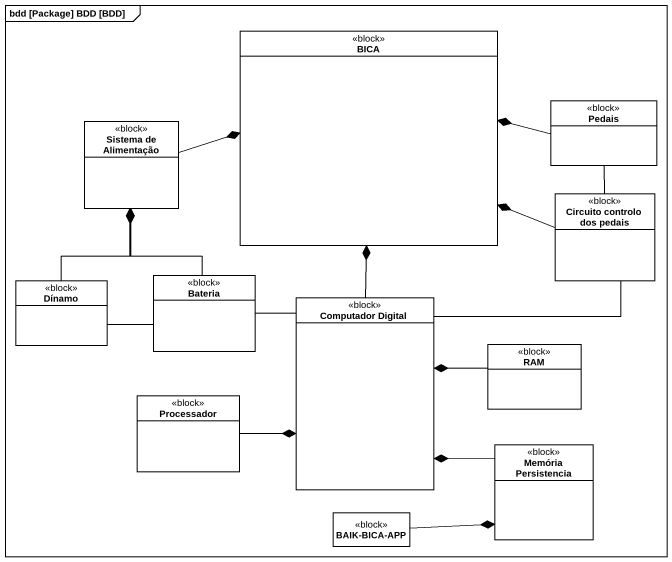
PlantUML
@startuml
mainframe bdd [Package] BDD [BDD]
hide circle
hide empty members
class BICA <<block>>
class Pedais <<block>>
class "Sistema de Alimentação" as Sistema_de_Alimentação <<block>>
class "Circuito controlo dos pedais" as Circuito_controlo_dos_pedais <<block>>
class Dínamo <<block>>
class Bateria <<block>>
class "Computador Digital" as Computador_Digital <<block>>
class RAM <<block>>
class Processador <<block>>
class "Memória Persistencia" as Memória_Persistencia <<block>>
class "BAIK-BICA-APP" as BAIK_BICA_APP <<block>>
Pedais -left-* BICA
Pedais -- Circuito_controlo_dos_pedais
Sistema_de_Alimentação -right-* BICA
Circuito_controlo_dos_pedais -left-* BICA
Circuito_controlo_dos_pedais -- Computador_Digital
Dínamo -up-* Sistema_de_Alimentação
Dínamo -right- Bateria
Bateria -up-* Sistema_de_Alimentação
Bateria -right- Computador_Digital
Computador_Digital -up-* BICA
RAM -left-* Computador_Digital
Processador -right-* Computador_Digital
Memória_Persistencia -left-* Computador_Digital
BAIK_BICA_APP -right-* Memória_Persistencia
@enduml
